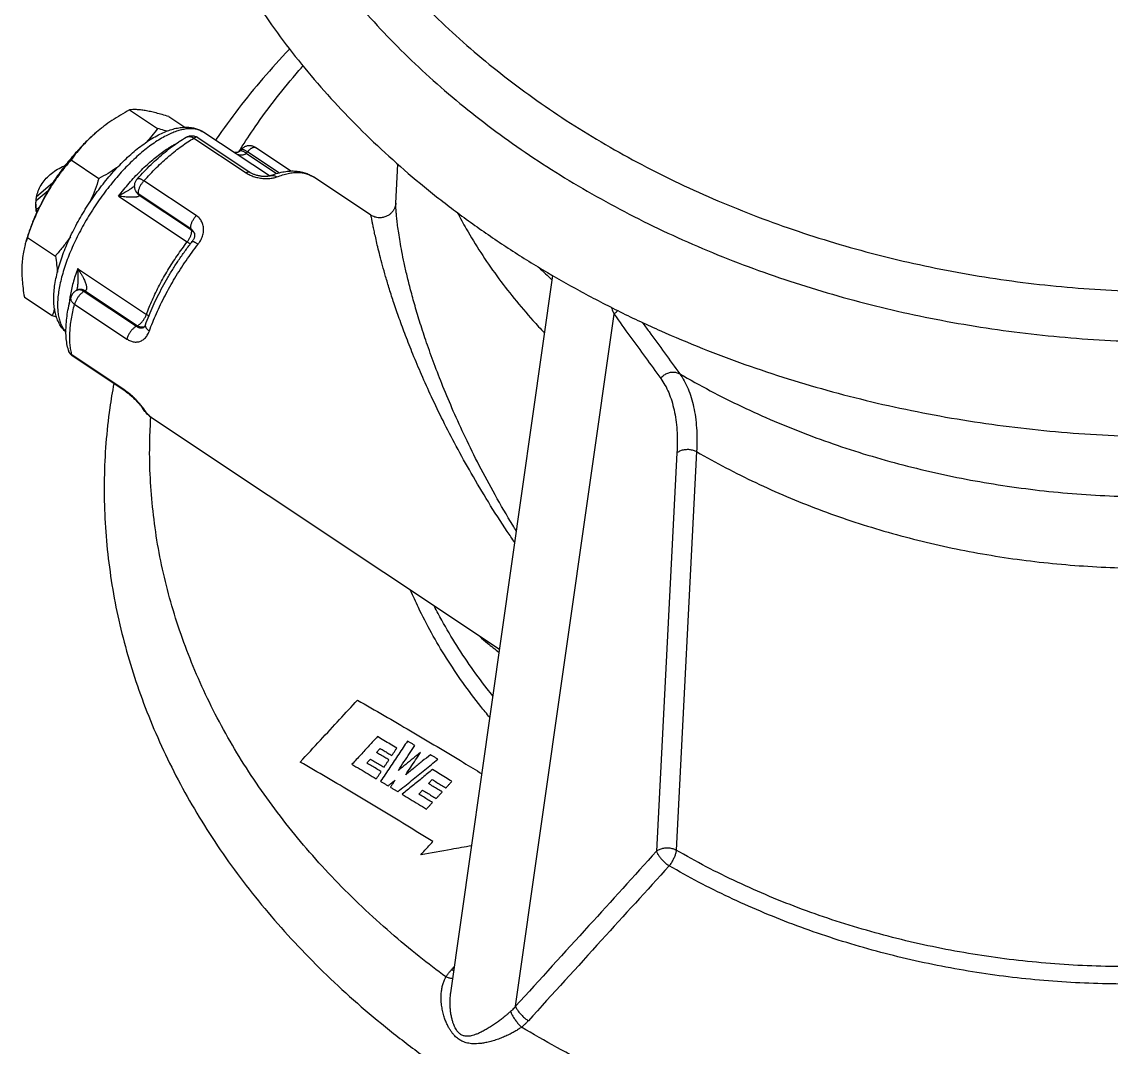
# Model space of a CAD drawing. Extents: x 0 to 594, y 0 to 420.
# Drawn here: x 211 to 286.1, y 71 to 141.7 of the extents above; entities that cross this region are included whole.
import ezdxf

# ---------------------------------------------------------------- set-up
doc = ezdxf.new("R2010")
doc.units = 0
doc.header["$LTSCALE"] = 32.67
doc.header["$MEASUREMENT"] = 0

msp = doc.modelspace()

# ---------------------------------------------------------------- linework, layer by layer
at = {"color": 7, "linetype": 'Continuous'}
for p, q in [((218.409, 135.604), (220.335, 134.323)), ((221.116, 135.139), (222.22, 134.405)), ((216.472, 134.348), (216.119, 134.059)), ((216.462, 134.34), (216.119, 134.059)), ((216.461, 134.34), (216.475, 134.351)), ((223.105, 133.696), (226.711, 131.297)), ((228.046, 131.052), (223.535, 134.052)), ((222.843, 133.66), (226.449, 131.261)), ((229.534, 131.387), (227.092, 133.012)), ((226.1, 132.867), (226.022, 132.773)), ((226.534, 132.711), (226.455, 132.617)), ((226.455, 132.617), (228.549, 131.224)), ((228.709, 131.264), (226.534, 132.711)), ((214.371, 132.155), (216.296, 130.874)), ((236.766, 129.18), (236.904, 131.871)), ((218.947, 130.853), (218.947, 130.853)), ((223.008, 128.322), (219.402, 130.72)), ((235.032, 128.356), (231.078, 130.987)), ((212.786, 130.03), (211.96, 129.325)), ((213.095, 130.544), (211.994, 129.604)), ((218.82, 130.05), (218.844, 129.996)), ((218.844, 129.996), (218.844, 129.996)), ((211.95, 129.141), (211.96, 129.325)), ((217.638, 129.658), (222.383, 126.502)), ((222.645, 127.393), (219.039, 129.792)), ((219.039, 129.792), (219.063, 129.738)), ((219.063, 129.738), (222.669, 127.339)), ((212.206, 128.92), (212, 128.744)), ((222.669, 127.339), (222.645, 127.393)), ((211.365, 126.812), (213.291, 125.531)), ((214.829, 124.665), (219.574, 121.509)), ((240.549, 74.751), (247.583, 124.194)), ((214.823, 123.193), (214.747, 123.155)), ((214.823, 123.193), (214.823, 123.193)), ((211.154, 122.706), (213.08, 121.425)), ((215.345, 123.128), (215.27, 123.091)), ((215.27, 123.091), (218.876, 120.692)), ((215.345, 123.128), (218.951, 120.729)), ((214.616, 122.213), (218.222, 119.814)), ((245.022, 73.837), (251.806, 121.522)), ((218.876, 120.692), (218.951, 120.729)), ((219.381, 120.619), (219.381, 120.619)), ((218.042, 116.315), (214.436, 118.714)), ((218.103, 116.223), (214.497, 118.622)), ((219.314, 115.035), (219.314, 115.035)), ((243.917, 98.424), (220, 114.335)), ((256.146, 111.969), (254.734, 84.511)), ((257.501, 112.053), (256.089, 84.595))]:
    msp.add_line(p, q, dxfattribs=at)
for points in [[(223.797, 166.012), (224.114, 163.664), (224.582, 161.327), (225.199, 159.006), (225.963, 156.707), (226.874, 154.435), (227.929, 152.196), (229.125, 149.994), (230.459, 147.835), (231.929, 145.723), (233.531, 143.665), (235.261, 141.664), (237.116, 139.725), (239.091, 137.853), (241.181, 136.052), (243.381, 134.327), (245.687, 132.681), (248.092, 131.118), (250.592, 129.642), (253.18, 128.256), (255.851, 126.964), (258.598, 125.769), (261.415, 124.673), (264.295, 123.679), (267.231, 122.789), (270.217, 122.005), (273.246, 121.329), (276.31, 120.764), (279.402, 120.309), (282.516, 119.967), (285.644, 119.737), (288.778, 119.621), (291.912, 119.618), (295.037, 119.73), (298.147, 119.954), (301.235, 120.292), (304.292, 120.742), (307.313, 121.303), (310.29, 121.974), (313.216, 122.753), (316.084, 123.638), (318.887, 124.628), (321.62, 125.72), (324.275, 126.911), (326.846, 128.199), (329.328, 129.581), (331.714, 131.053), (334, 132.612), (336.179, 134.254), (338.246, 135.977), (340.198, 137.774), (342.028, 139.643), (343.734, 141.579), (345.31, 143.577), (346.754, 145.634), (348.061, 147.743), (349.229, 149.9), (350.256, 152.1), (351.138, 154.338), (351.874, 156.609), (352.461, 158.907), (352.9, 161.227), (353.187, 163.563), (353.324, 165.911), (353.309, 168.264), (353.143, 170.618)], [(249.449, 123.127), (249.522, 123.088), (252.236, 121.683), (255.03, 120.377), (257.895, 119.171), (260.828, 118.068), (263.82, 117.071), (266.865, 116.182), (269.957, 115.402), (273.089, 114.732), (276.253, 114.175), (279.443, 113.731), (282.653, 113.401), (285.874, 113.186), (289.101, 113.087), (292.326, 113.103), (295.542, 113.234), (298.743, 113.48), (301.922, 113.842), (305.07, 114.317), (308.182, 114.905), (311.252, 115.606), (314.27, 116.416), (317.233, 117.336), (320.132, 118.363), (322.961, 119.494), (325.716, 120.729), (328.386, 122.062), (330.969, 123.493), (333.458, 125.018), (335.845, 126.631), (338.127, 128.332), (340.299, 130.116), (342.352, 131.977), (344.287, 133.912), (346.096, 135.916), (347.776, 137.982), (349.324, 140.109), (350.736, 142.289), (352.01, 144.517), (353.144, 146.789), (354.136, 149.099), (354.984, 151.442), (355.688, 153.814), (356.246, 156.209), (356.657, 158.623), (356.922, 161.052), (357.04, 163.491), (357.01, 165.936), (356.832, 168.38)], [(226.277, 167.749), (226.589, 165.452), (227.049, 163.167), (227.658, 160.898), (228.414, 158.651), (229.315, 156.431), (230.358, 154.243), (231.542, 152.094), (232.862, 149.987), (234.317, 147.929), (235.903, 145.924), (237.616, 143.977), (239.451, 142.092), (241.404, 140.274), (243.472, 138.529), (245.647, 136.858), (247.926, 135.268), (250.303, 133.761), (252.773, 132.341), (255.328, 131.012), (257.963, 129.777), (260.672, 128.639), (263.449, 127.6), (266.285, 126.663), (269.176, 125.831), (272.113, 125.105), (275.089, 124.487), (278.099, 123.978), (281.133, 123.58), (284.185, 123.294), (287.248, 123.121), (290.314, 123.06), (293.375, 123.113), (296.425, 123.278), (299.456, 123.556), (302.461, 123.945), (305.432, 124.446), (308.363, 125.056), (311.246, 125.774), (314.074, 126.599), (316.841, 127.528), (319.539, 128.559), (322.163, 129.69), (324.706, 130.919), (327.162, 132.241), (329.525, 133.654), (331.789, 135.155), (333.95, 136.739), (336, 138.404), (337.937, 140.144), (339.754, 141.957), (341.448, 143.837), (343.015, 145.779), (344.45, 147.781), (345.751, 149.835), (346.914, 151.938), (347.936, 154.085), (348.816, 156.269), (349.55, 158.487), (350.137, 160.733), (350.576, 163), (350.865, 165.285), (350.972, 166.755)], [(219.835, 162.967), (220.16, 160.527), (220.633, 158.094), (221.253, 155.676), (222.02, 153.274), (222.932, 150.897), (223.989, 148.549), (225.19, 146.235), (226.53, 143.962), (228.008, 141.734), (229.622, 139.557), (231.366, 137.437), (233.24, 135.378), (235.236, 133.386), (237.35, 131.467), (239.579, 129.622), (241.916, 127.858), (244.355, 126.179), (246.894, 124.587), (249.449, 123.127)], [(229.441, 139.801), (229.415, 139.774), (227.605, 137.769), (225.926, 135.703), (224.378, 133.576), (224.338, 133.519)], [(226.045, 132.903), (227.072, 134.445), (228.516, 136.406), (230.084, 138.315), (230.371, 138.644)], [(218.409, 135.604), (217.783, 135.246), (217.194, 134.872), (216.64, 134.477), (216.471, 134.348)], [(219.492, 135.552), (219.173, 135.598), (218.888, 135.621), (218.635, 135.623), (218.409, 135.604)], [(221.116, 135.139), (220.656, 135.276), (220.234, 135.391), (219.846, 135.483), (219.492, 135.552)], [(216.119, 134.059), (215.481, 133.473), (214.849, 132.813), (214.234, 132.089), (213.647, 131.313), (213.099, 130.5), (212.597, 129.663)], [(214.028, 120.285), (214.016, 120.295), (213.798, 120.525), (213.607, 120.798), (213.447, 121.114), (213.321, 121.479), (213.234, 121.888), (213.189, 122.337), (213.188, 122.816), (213.228, 123.319), (213.307, 123.841), (213.423, 124.377), (213.574, 124.926), (213.757, 125.485), (213.972, 126.051), (214.215, 126.622), (214.486, 127.194), (214.782, 127.765), (215.102, 128.331), (215.444, 128.89), (215.806, 129.439), (216.186, 129.974), (216.581, 130.492), (216.989, 130.99), (217.409, 131.466), (217.839, 131.916), (218.276, 132.339), (218.717, 132.73), (219.163, 133.088), (219.61, 133.41), (220.057, 133.693), (220.504, 133.935)], [(221.026, 133.871), (220.621, 133.652), (220.204, 133.393), (219.779, 133.093), (219.349, 132.755), (218.916, 132.381), (218.482, 131.974), (218.052, 131.535), (217.626, 131.069), (217.209, 130.577), (216.802, 130.063), (216.409, 129.531), (216.031, 128.982), (215.672, 128.422), (215.332, 127.853), (215.016, 127.279), (214.724, 126.704), (214.458, 126.132), (214.221, 125.565), (214.013, 125.008), (213.836, 124.464), (213.691, 123.937), (213.579, 123.43), (213.5, 122.945), (213.456, 122.487), (213.446, 122.058), (213.471, 121.66), (213.53, 121.297), (213.622, 120.971), (213.749, 120.683), (213.908, 120.435), (214.024, 120.302)], [(216.119, 134.059), (215.634, 133.618), (215.183, 133.154), (214.764, 132.668), (214.371, 132.155)], [(220.335, 134.323), (219.942, 133.81), (219.58, 133.386)], [(220.971, 134.137), (220.795, 134.186), (220.335, 134.323)], [(220.504, 133.935), (220.913, 134.118), (221.315, 134.259), (221.704, 134.354), (222.073, 134.403), (222.417, 134.407), (222.734, 134.371), (223.024, 134.299), (223.291, 134.192), (223.535, 134.052)], [(223.406, 134.129), (223.202, 134.216), (222.948, 134.281), (222.672, 134.307), (222.376, 134.296), (222.062, 134.246), (221.731, 134.158), (221.385, 134.033), (221.026, 133.871)], [(221.774, 133.381), (221.826, 133.416), (222.312, 133.719)], [(222.312, 133.719), (222.397, 133.762), (222.491, 133.795), (222.59, 133.815), (222.69, 133.821), (222.792, 133.814), (222.892, 133.794), (222.989, 133.759), (223.081, 133.711), (223.105, 133.696)], [(222.312, 133.719), (222.36, 133.743), (222.433, 133.764), (222.511, 133.771), (222.593, 133.764), (222.676, 133.742), (222.761, 133.707), (222.843, 133.66)], [(223.105, 133.696), (223.103, 133.697), (223.063, 133.714), (223.016, 133.719), (222.963, 133.711), (222.905, 133.691), (222.843, 133.66)], [(223.535, 134.052), (223.434, 134.114), (223.406, 134.129)], [(217.638, 129.658), (218.003, 130.114), (218.375, 130.553), (218.755, 130.971), (219.138, 131.367), (219.524, 131.738), (219.911, 132.084), (220.297, 132.402), (220.68, 132.691), (221.058, 132.949), (221.427, 133.175), (221.657, 133.301)], [(218.947, 130.853), (219.414, 131.357), (219.889, 131.833), (220.369, 132.28), (220.853, 132.694), (221.34, 133.073), (221.774, 133.381)], [(219.402, 130.72), (219.83, 131.185), (220.263, 131.625), (220.699, 132.039), (221.135, 132.426), (221.569, 132.782), (222, 133.108), (222.425, 133.401), (222.843, 133.66)], [(227.092, 133.012), (227.003, 133.062), (226.91, 133.1), (226.813, 133.125), (226.716, 133.136), (226.615, 133.135), (226.515, 133.12), (226.417, 133.091), (226.322, 133.049), (226.234, 132.993), (226.154, 132.925), (226.1, 132.867)], [(226.534, 132.711), (226.599, 132.784), (226.666, 132.851), (226.733, 132.908), (226.799, 132.956), (226.863, 132.993), (226.923, 133.019), (226.978, 133.032), (227.028, 133.034), (227.071, 133.023), (227.092, 133.012)], [(214.537, 132.45), (214.438, 132.339), (214.096, 131.937), (213.764, 131.514), (213.445, 131.074), (213.142, 130.62), (212.857, 130.157), (212.593, 129.687)], [(226.022, 132.773), (226.007, 132.757), (225.975, 132.728), (225.94, 132.705), (225.9, 132.687), (225.855, 132.673), (225.804, 132.663), (225.748, 132.659), (225.686, 132.659), (225.621, 132.665)], [(226.455, 132.617), (226.417, 132.578), (226.373, 132.546), (226.321, 132.52), (226.26, 132.5), (226.187, 132.487), (226.101, 132.483), (226.002, 132.489), (225.888, 132.508), (225.838, 132.519)], [(225.919, 132.703), (225.981, 132.8)], [(225.981, 132.8), (226.045, 132.903)], [(226.455, 132.617), (226.376, 132.667), (226.301, 132.71), (226.232, 132.745), (226.17, 132.77), (226.117, 132.786), (226.074, 132.791), (226.042, 132.787), (226.022, 132.773)], [(226.534, 132.711), (226.454, 132.761), (226.379, 132.804), (226.31, 132.839), (226.248, 132.864), (226.196, 132.88), (226.153, 132.885), (226.12, 132.881), (226.1, 132.867)], [(211.994, 129.604), (212.113, 130.024), (212.312, 130.426), (212.585, 130.801), (212.928, 131.142), (213.333, 131.44), (213.793, 131.691), (213.949, 131.761)], [(214.371, 132.155), (213.873, 131.556), (213.413, 130.946), (212.988, 130.316), (212.597, 129.663)], [(217.609, 131.671), (217.511, 131.605), (216.923, 131.231), (216.296, 130.874)], [(213.626, 131.286), (213.472, 131.069), (213.158, 130.599), (212.862, 130.118), (212.747, 129.919)], [(213.679, 131.359), (213.626, 131.286)], [(216.296, 130.874), (216.033, 130.119), (215.742, 129.396), (215.663, 129.216)], [(218.82, 130.05), (218.786, 130.144), (218.765, 130.241), (218.756, 130.342), (218.762, 130.443), (218.781, 130.544), (218.814, 130.642), (218.861, 130.735), (218.92, 130.821), (218.947, 130.853)], [(218.947, 130.853), (218.971, 130.87), (219.007, 130.88), (219.054, 130.879), (219.11, 130.867), (219.175, 130.845), (219.246, 130.812), (219.322, 130.771), (219.402, 130.72)], [(219.039, 129.792), (219.024, 129.841), (219.018, 129.901), (219.021, 129.969), (219.034, 130.044), (219.055, 130.125), (219.085, 130.21), (219.123, 130.298), (219.168, 130.387), (219.219, 130.476), (219.276, 130.562), (219.337, 130.644), (219.402, 130.72)], [(226.711, 131.297), (226.684, 131.311), (226.635, 131.32), (226.579, 131.314), (226.517, 131.295), (226.449, 131.261)], [(226.449, 131.261), (226.575, 131.184), (226.713, 131.114), (226.861, 131.051), (227.017, 130.997), (227.179, 130.952), (227.345, 130.917), (227.513, 130.891), (227.682, 130.876), (227.849, 130.87), (228.011, 130.875), (228.166, 130.888), (228.311, 130.912), (228.443, 130.943), (228.559, 130.983)], [(228.056, 131.056), (228.051, 131.054), (228.028, 131.046), (227.991, 131.037), (227.94, 131.028), (227.874, 131.02), (227.794, 131.014), (227.7, 131.013), (227.594, 131.018), (227.481, 131.029), (227.364, 131.048), (227.247, 131.073), (227.132, 131.104), (227.022, 131.141), (226.919, 131.183), (226.826, 131.229), (226.744, 131.275), (226.711, 131.297)], [(228.056, 131.056), (228.517, 131.216), (228.963, 131.326), (229.388, 131.384), (229.785, 131.392), (230.151, 131.352), (230.488, 131.269), (230.796, 131.147), (231.078, 130.987)], [(228.056, 131.056), (228.131, 131.078), (228.216, 131.088), (228.302, 131.084), (228.39, 131.064), (228.476, 131.03), (228.559, 130.983)], [(228.559, 130.983), (228.961, 131.124), (229.345, 131.223), (229.711, 131.279), (230.055, 131.291), (230.376, 131.259), (230.673, 131.185), (230.913, 131.083)], [(230.913, 131.083), (230.944, 131.067), (231.078, 130.987)], [(218.758, 130.364), (218.741, 130.349), (218.647, 130.276), (218.534, 130.195), (218.402, 130.107), (218.248, 130.009), (218.071, 129.902), (217.869, 129.785), (217.638, 129.658)], [(218.845, 130), (218.82, 130.05)], [(219.063, 129.738), (218.987, 129.797), (218.922, 129.867), (218.869, 129.946), (218.844, 129.996)], [(219.039, 129.792), (218.963, 129.851), (218.898, 129.921), (218.845, 130)], [(212.597, 129.663), (212.152, 128.817), (211.769, 127.975), (211.458, 127.153), (211.349, 126.817)], [(212.597, 129.663), (212.241, 128.988), (211.919, 128.289), (211.629, 127.566), (211.365, 126.812)], [(211.956, 129.141), (211.959, 129.307)], [(211.96, 129.325), (211.961, 129.334), (211.963, 129.358), (211.967, 129.394), (211.973, 129.444), (211.98, 129.5), (211.987, 129.553), (211.994, 129.604)], [(212.584, 129.67), (212.352, 129.216), (212.281, 129.067)], [(212.593, 129.687), (212.584, 129.67)], [(219.063, 129.738), (219.069, 129.714), (219.067, 129.692), (219.055, 129.672), (219.033, 129.652), (218.999, 129.633), (218.95, 129.615), (218.885, 129.6), (218.802, 129.589), (218.7, 129.581), (218.58, 129.578), (218.44, 129.58), (218.277, 129.588), (218.092, 129.604), (217.88, 129.626), (217.638, 129.658)], [(236.766, 129.182), (236.766, 129.183), (236.765, 129.172), (236.764, 129.16), (236.762, 129.142), (236.759, 129.118), (236.754, 129.086), (236.746, 129.045), (236.734, 128.996), (236.717, 128.94), (236.694, 128.877), (236.663, 128.806), (236.623, 128.73), (236.573, 128.651), (236.513, 128.573), (236.443, 128.497), (236.364, 128.425), (236.275, 128.359), (236.175, 128.3), (236.066, 128.25), (235.947, 128.21), (235.818, 128.183), (235.68, 128.171), (235.536, 128.176), (235.39, 128.201), (235.247, 128.246), (235.112, 128.308), (235.032, 128.356)], [(245.072, 106.581), (244.828, 106.978), (243.607, 109.07), (242.511, 111.108), (241.556, 113.037), (240.728, 114.85), (240.014, 116.544), (239.404, 118.115), (238.886, 119.562), (238.45, 120.89), (238.086, 122.099), (237.785, 123.193), (237.538, 124.178), (237.339, 125.059), (237.18, 125.841), (237.055, 126.527), (236.96, 127.125), (236.888, 127.638), (236.837, 128.072), (236.802, 128.431), (236.78, 128.719), (236.768, 128.939), (236.765, 129.095), (236.766, 129.182)], [(211.965, 128.739), (211.953, 128.869), (211.95, 129.141)], [(212, 128.744), (211.961, 129.034), (211.956, 129.141)], [(211.991, 128.578), (211.965, 128.739)], [(211.991, 128.578), (211.997, 128.574), (212.006, 128.553), (212.013, 128.527)], [(212.032, 128.56), (212.02, 128.598), (212.01, 128.648), (212.004, 128.698), (212, 128.744)], [(212.013, 128.527), (212.016, 128.517)], [(212.033, 128.556), (212.032, 128.56)], [(241, 128.536), (241.622, 127.403), (242.621, 125.769), (243.721, 124.17), (244.919, 122.611), (246.214, 121.093), (247.012, 120.23)], [(222.645, 127.393), (222.629, 127.448), (222.624, 127.514), (222.63, 127.59), (222.646, 127.674), (222.673, 127.765), (222.71, 127.859), (222.756, 127.956), (222.81, 128.053), (222.871, 128.148), (222.937, 128.238), (223.008, 128.322)], [(223.137, 126.352), (223.243, 126.503), (223.334, 126.661), (223.408, 126.825), (223.462, 126.99), (223.498, 127.154), (223.513, 127.316), (223.51, 127.472), (223.487, 127.623), (223.447, 127.765), (223.389, 127.899), (223.315, 128.023), (223.225, 128.135), (223.122, 128.235), (223.008, 128.322)], [(235.03, 128.353), (235.028, 128.354)], [(235.032, 128.356), (235.029, 128.358)], [(244.959, 105.796), (244.445, 106.556), (243.143, 108.586), (241.966, 110.562), (240.928, 112.433), (240.019, 114.19), (239.225, 115.833), (238.536, 117.358), (237.943, 118.763), (237.433, 120.054), (236.999, 121.231), (236.631, 122.297), (236.32, 123.26), (236.06, 124.123), (235.844, 124.89), (235.665, 125.568), (235.519, 126.16), (235.4, 126.673), (235.304, 127.11), (235.227, 127.475), (235.167, 127.773), (235.12, 128.006), (235.084, 128.178), (235.057, 128.292), (235.035, 128.351), (235.03, 128.353)], [(222.383, 126.502), (222.442, 126.584), (222.498, 126.669), (222.547, 126.756), (222.591, 126.843), (222.627, 126.93), (222.656, 127.013), (222.676, 127.092), (222.688, 127.166), (222.69, 127.232), (222.684, 127.29), (222.669, 127.339)], [(222.862, 127.141), (222.838, 127.188), (222.8, 127.247), (222.755, 127.302), (222.703, 127.35), (222.645, 127.393)], [(222.859, 127.139), (222.811, 127.21), (222.745, 127.279), (222.669, 127.339)], [(222.862, 127.141), (222.865, 127.134), (222.884, 127.074), (222.894, 127.011), (222.894, 126.942), (222.885, 126.87), (222.865, 126.795), (222.836, 126.718), (222.797, 126.643), (222.75, 126.57), (222.724, 126.534)], [(222.871, 127.117), (222.863, 127.131), (222.859, 127.139)], [(211.208, 126.322), (211.11, 125.914), (211.032, 125.438), (210.989, 124.939)], [(211.268, 126.527), (211.221, 126.37), (211.208, 126.322)], [(211.349, 126.817), (211.265, 126.528)], [(211.365, 126.812), (211.268, 126.527)], [(214.327, 126.851), (214.248, 126.74), (213.788, 126.129), (213.291, 125.531)], [(219.5, 120.799), (219.75, 121.444), (220.031, 122.096), (220.341, 122.749), (220.68, 123.402), (221.045, 124.05), (221.434, 124.691), (221.845, 125.321), (222.276, 125.936), (222.724, 126.534)], [(219.574, 121.509), (219.765, 122.007), (219.98, 122.512), (220.217, 123.021), (220.475, 123.533), (220.752, 124.044), (221.048, 124.552), (221.36, 125.054), (221.688, 125.548), (222.03, 126.032), (222.383, 126.502)], [(219.773, 120.371), (220.002, 120.968), (220.259, 121.573), (220.542, 122.183), (220.851, 122.796), (221.183, 123.408), (221.537, 124.017), (221.912, 124.618), (222.304, 125.21), (222.714, 125.789), (223.137, 126.352)], [(222.602, 126.371), (222.536, 126.407), (222.462, 126.451), (222.383, 126.502)], [(222.724, 126.534), (222.741, 126.543), (222.769, 126.542), (222.808, 126.532), (222.858, 126.512), (222.917, 126.484), (222.984, 126.447), (223.058, 126.403), (223.137, 126.352)], [(213.291, 125.531), (213.381, 124.933), (213.435, 124.416)], [(210.989, 124.939), (210.98, 124.417), (211.005, 123.872), (211.064, 123.303), (211.154, 122.706)], [(246.623, 124.744), (247.535, 123.879)], [(214.829, 124.665), (214.66, 124.169), (214.516, 123.686), (214.399, 123.217), (214.309, 122.766), (214.294, 122.681)], [(214.829, 124.665), (214.844, 124.408), (214.851, 124.176), (214.851, 123.97), (214.846, 123.786), (214.836, 123.622), (214.822, 123.478), (214.804, 123.351), (214.782, 123.243), (214.773, 123.205)], [(214.829, 124.665), (214.971, 124.455), (215.089, 124.264), (215.186, 124.092), (215.265, 123.937), (215.328, 123.797), (215.376, 123.671), (215.41, 123.559), (215.432, 123.462), (215.442, 123.38), (215.442, 123.311), (215.435, 123.255), (215.42, 123.211), (215.401, 123.176), (215.376, 123.148), (215.345, 123.128)], [(215.27, 123.091), (215.187, 123.139), (215.102, 123.173), (215.016, 123.193), (214.932, 123.199), (214.851, 123.191), (214.774, 123.167), (214.747, 123.155)], [(214.77, 123.196), (214.77, 123.195), (214.76, 123.164), (214.759, 123.161)], [(214.773, 123.205), (214.77, 123.196)], [(215.345, 123.128), (215.262, 123.176), (215.177, 123.21), (215.091, 123.231), (215.007, 123.236), (214.926, 123.228), (214.849, 123.205), (214.823, 123.193)], [(214.191, 119.042), (214.094, 119.474), (214.038, 119.945), (214.024, 120.447), (214.05, 120.975), (214.115, 121.523), (214.217, 122.09), (214.354, 122.672)], [(214.294, 122.681), (214.246, 122.334), (214.227, 122.149)], [(214.354, 122.672), (214.35, 122.655), (214.346, 122.592), (214.356, 122.527), (214.382, 122.46), (214.421, 122.394), (214.474, 122.33), (214.54, 122.269), (214.616, 122.213)], [(214.747, 123.155), (214.662, 123.106), (214.582, 123.044), (214.51, 122.972), (214.449, 122.89), (214.4, 122.8), (214.363, 122.704), (214.354, 122.672)], [(215.27, 123.091), (215.207, 123.055), (215.141, 123.008), (215.074, 122.951), (215.007, 122.885), (214.941, 122.812), (214.878, 122.732), (214.819, 122.648), (214.765, 122.56), (214.717, 122.471), (214.675, 122.383), (214.641, 122.296), (214.616, 122.213)], [(213.234, 121.904), (213.223, 121.867), (213.08, 121.425)], [(214.294, 120.265), (214.331, 120.72), (214.398, 121.198), (214.493, 121.696), (214.616, 122.213)], [(251.6, 122.015), (251.646, 121.913), (251.806, 121.522)], [(251.806, 121.522), (251.895, 121.626), (251.998, 121.718), (252.07, 121.77)], [(213.08, 121.425), (213.369, 121.337)], [(218.951, 120.729), (219.013, 120.765), (219.078, 120.811), (219.144, 120.866), (219.21, 120.931), (219.274, 121.002), (219.337, 121.08), (219.395, 121.162), (219.449, 121.248), (219.498, 121.335), (219.539, 121.423), (219.574, 121.509)], [(219.727, 121.385), (219.717, 121.395), (219.651, 121.453), (219.574, 121.509)], [(251.806, 121.522), (252.905, 120.012), (253.977, 118.539), (255.023, 117.104)], [(253.743, 120.978), (254.22, 120.323), (255.291, 118.851), (256.335, 117.416)], [(214.288, 120.106), (214.294, 120.265)], [(218.876, 120.692), (218.807, 120.652), (218.734, 120.6), (218.661, 120.535), (218.588, 120.461), (218.518, 120.378), (218.451, 120.288), (218.39, 120.194), (218.335, 120.097), (218.288, 120), (218.25, 119.905), (218.222, 119.814)], [(218.222, 119.814), (218.344, 119.741), (218.47, 119.683), (218.598, 119.64), (218.728, 119.614), (218.857, 119.607), (218.984, 119.618), (219.108, 119.647), (219.228, 119.697), (219.341, 119.765), (219.448, 119.852), (219.545, 119.959), (219.633, 120.082), (219.709, 120.22), (219.773, 120.371)], [(218.876, 120.692), (218.937, 120.656), (218.999, 120.625), (219.062, 120.602), (219.125, 120.587), (219.187, 120.58), (219.248, 120.581), (219.308, 120.592), (219.366, 120.612), (219.381, 120.619)], [(219.37, 120.63), (219.289, 120.621), (219.205, 120.627), (219.119, 120.647), (219.034, 120.682), (218.951, 120.729)], [(219.41, 120.64), (219.37, 120.63)], [(219.5, 120.799), (219.488, 120.767), (219.463, 120.715), (219.437, 120.674), (219.414, 120.646), (219.397, 120.629), (219.384, 120.621), (219.381, 120.619)], [(219.5, 120.799), (219.493, 120.769), (219.492, 120.717), (219.506, 120.661), (219.534, 120.603), (219.575, 120.544), (219.63, 120.485), (219.696, 120.427), (219.773, 120.371)], [(214.436, 118.714), (214.357, 119.058), (214.307, 119.432), (214.286, 119.835), (214.288, 120.106)], [(256.335, 117.416), (258.435, 116.251), (260.606, 115.163), (262.844, 114.156), (265.141, 113.232), (267.494, 112.393), (269.895, 111.642), (272.34, 110.98), (274.821, 110.409), (277.334, 109.93), (279.871, 109.544), (282.427, 109.253), (284.995, 109.058), (287.57, 108.957), (290.144, 108.953), (292.711, 109.044), (295.265, 109.231), (297.8, 109.513), (300.309, 109.89), (302.787, 110.36), (305.227, 110.923), (307.623, 111.577), (309.969, 112.32), (312.26, 113.15), (314.49, 114.067), (316.653, 115.066), (318.745, 116.146), (320.759, 117.305), (322.691, 118.539), (324.537, 119.845)], [(214.497, 118.622), (214.417, 118.684), (214.343, 118.759), (214.281, 118.843), (214.231, 118.934), (214.195, 119.03), (214.191, 119.042)], [(214.191, 119.042), (214.204, 119.003), (214.243, 118.919), (214.295, 118.842), (214.36, 118.773), (214.436, 118.714)], [(214.497, 118.622), (214.482, 118.634), (214.455, 118.668), (214.436, 118.714)], [(255.023, 117.104), (255.113, 117.207), (255.214, 117.299), (255.327, 117.377), (255.448, 117.441), (255.575, 117.489), (255.707, 117.521), (255.839, 117.535), (255.971, 117.531), (256.099, 117.51), (256.221, 117.471), (256.335, 117.416)], [(256.335, 117.416), (256.644, 116.931), (256.907, 116.389), (257.125, 115.792), (257.295, 115.142), (257.418, 114.441), (257.494, 113.69), (257.522, 112.893), (257.501, 112.053)], [(217.315, 116.741), (217.044, 115.062), (216.779, 112.633), (216.662, 110.194), (216.692, 107.75), (216.869, 105.305)], [(255.023, 117.104), (255.32, 116.639), (255.574, 116.12), (255.783, 115.548), (255.947, 114.925), (256.066, 114.254), (256.139, 113.536), (256.166, 112.773), (256.146, 111.969)], [(218.127, 116.257), (218.042, 116.315)], [(218.103, 116.223), (218.094, 116.23), (218.063, 116.266), (218.042, 116.315)], [(218.103, 116.223), (218.155, 116.188), (218.26, 116.113), (218.371, 116.026), (218.485, 115.931), (218.6, 115.829), (218.712, 115.723), (218.819, 115.617), (218.918, 115.514), (219.008, 115.415), (219.087, 115.325), (219.155, 115.245), (219.211, 115.176), (219.255, 115.119), (219.287, 115.074), (219.309, 115.042), (219.314, 115.035)], [(218.163, 116.231), (218.127, 116.257)], [(219.345, 115.059), (219.297, 115.121), (219.21, 115.228), (219.114, 115.341), (219.01, 115.458), (218.899, 115.577), (218.782, 115.696), (218.662, 115.813), (218.538, 115.927), (218.413, 116.036), (218.287, 116.138), (218.163, 116.231)], [(220, 114.335), (219.748, 114.529), (219.519, 114.762), (219.314, 115.035)], [(219.314, 115.035), (219.347, 114.989), (219.413, 114.918), (219.489, 114.858)], [(219.489, 114.858), (219.438, 114.934), (219.373, 115.022), (219.345, 115.059)], [(220, 114.335), (219.89, 114.414), (219.675, 114.616), (219.489, 114.858)], [(219.992, 108.24), (219.828, 110.51), (219.803, 112.78), (219.872, 114.424)], [(257.501, 112.053), (259.503, 110.948), (261.572, 109.917), (263.703, 108.963), (265.891, 108.087), (268.131, 107.293), (270.417, 106.581), (272.744, 105.954), (275.106, 105.413), (277.497, 104.96), (279.911, 104.595), (282.343, 104.32), (284.786, 104.135), (287.235, 104.04), (289.684, 104.036), (292.126, 104.123), (294.556, 104.301), (296.967, 104.568), (299.355, 104.926), (301.713, 105.371), (304.034, 105.905), (306.315, 106.525), (308.549, 107.229), (310.73, 108.017), (312.853, 108.885), (314.914, 109.833), (316.907, 110.857), (318.827, 111.956), (320.669, 113.126), (322.43, 114.364)], [(256.146, 111.969), (256.242, 112.04), (256.35, 112.1), (256.468, 112.148), (256.594, 112.184), (256.726, 112.206), (256.862, 112.214), (256.998, 112.209), (257.133, 112.189), (257.263, 112.156), (257.387, 112.11), (257.501, 112.053)], [(216.869, 105.305), (217.194, 102.865), (217.667, 100.433), (218.287, 98.014), (219.054, 95.612), (219.966, 93.235), (221.023, 90.888), (222.223, 88.573), (223.563, 86.3), (225.042, 84.073), (226.656, 81.895), (228.4, 79.776), (230.273, 77.717), (232.27, 75.724), (234.384, 73.805), (236.613, 71.96), (238.95, 70.196), (241.389, 68.517), (243.928, 66.925), (246.556, 65.426), (249.27, 64.022), (252.064, 62.715), (254.929, 61.509), (257.861, 60.407), (260.854, 59.41), (263.899, 58.52), (266.991, 57.74), (270.122, 57.07), (273.286, 56.513), (276.477, 56.069), (279.686, 55.74), (282.908, 55.525), (286.135, 55.425), (289.36, 55.441), (292.576, 55.572), (295.777, 55.819), (298.956, 56.18), (302.104, 56.655), (305.216, 57.243), (308.286, 57.944), (311.304, 58.754), (314.267, 59.674), (317.166, 60.701), (319.995, 61.832), (322.75, 63.067), (325.42, 64.4), (328.002, 65.831), (330.492, 67.356), (332.878, 68.97), (335.16, 70.671), (337.332, 72.455), (339.386, 74.315), (341.321, 76.25), (343.13, 78.254), (344.809, 80.32), (346.358, 82.447), (347.77, 84.627), (349.044, 86.855), (350.178, 89.127), (351.17, 91.437), (352.018, 93.78), (352.722, 96.152), (353.28, 98.547), (353.691, 100.961), (353.956, 103.391), (354.074, 105.83), (354.044, 108.274), (354.041, 108.339)], [(240.219, 75.856), (238.381, 77.262), (236.412, 78.896), (234.437, 80.686), (232.57, 82.543), (230.822, 84.456), (229.191, 86.427), (227.68, 88.449), (226.295, 90.518), (225.037, 92.631), (223.909, 94.783), (222.914, 96.969), (222.053, 99.184), (221.329, 101.423), (220.744, 103.682), (220.297, 105.956), (219.992, 108.24)], [(243.241, 93.737), (242.619, 94.499), (241.379, 96.145), (240.248, 97.832), (239.227, 99.557), (238.319, 101.315), (237.783, 102.492)], [(243.453, 95.219), (243.068, 95.704), (241.825, 97.392), (240.697, 99.123), (239.686, 100.892), (239.419, 101.404)], [(242.534, 99.327), (243.081, 98.857), (243.882, 98.223)], [(321.017, 86.907), (319.192, 85.625), (317.278, 84.416), (315.282, 83.285), (313.209, 82.234), (311.063, 81.265), (308.852, 80.382), (306.579, 79.586), (304.252, 78.88), (301.876, 78.265), (299.458, 77.744), (297.004, 77.316), (294.521, 76.984), (292.014, 76.749), (289.491, 76.61), (286.957, 76.569), (284.421, 76.625), (281.887, 76.779), (279.364, 77.029), (276.857, 77.375), (274.373, 77.817), (271.918, 78.353), (269.499, 78.982), (267.123, 79.702), (264.795, 80.511), (262.522, 81.408), (260.309, 82.389), (258.163, 83.452), (256.089, 84.595)], [(321.52, 85.859), (319.732, 84.601), (317.861, 83.413), (315.912, 82.297), (313.888, 81.257), (311.796, 80.295), (309.64, 79.414), (307.425, 78.614), (305.158, 77.899), (302.842, 77.27), (300.486, 76.729), (298.092, 76.276), (295.669, 75.914), (293.221, 75.642), (290.754, 75.462), (288.275, 75.374), (285.79, 75.378), (283.304, 75.474), (280.824, 75.662), (278.355, 75.942), (275.905, 76.312), (273.478, 76.772), (271.08, 77.321), (268.719, 77.958), (266.398, 78.68), (264.124, 79.487), (261.903, 80.376), (259.739, 81.344), (257.639, 82.391), (255.608, 83.512)], [(254.734, 84.511), (250.073, 79.388), (245.022, 73.837)], [(254.734, 84.511), (254.829, 84.582), (254.937, 84.642), (255.055, 84.69), (255.182, 84.726), (255.314, 84.748), (255.449, 84.756), (255.586, 84.751), (255.72, 84.731), (255.85, 84.698), (255.974, 84.653), (256.089, 84.595)], [(254.734, 84.511), (254.757, 84.442), (254.792, 84.365), (254.839, 84.283), (254.897, 84.196), (254.964, 84.105), (255.041, 84.014), (255.125, 83.921), (255.216, 83.831), (255.311, 83.743), (255.409, 83.66), (255.508, 83.582), (255.608, 83.512)], [(256.089, 84.595), (256.079, 84.503), (256.059, 84.402), (256.03, 84.294), (255.991, 84.181), (255.943, 84.066), (255.887, 83.949), (255.825, 83.833), (255.757, 83.72), (255.684, 83.613), (255.608, 83.512)], [(255.608, 83.512), (250.946, 78.386), (245.899, 72.836)], [(245.425, 72.392), (245.215, 72.249), (244.979, 72.104), (244.715, 71.959), (244.423, 71.815), (244.101, 71.676), (243.751, 71.545), (243.391, 71.432), (243.042, 71.345), (242.729, 71.287), (242.454, 71.257), (242.209, 71.247), (241.991, 71.256), (241.796, 71.282), (241.619, 71.321), (241.46, 71.373), (241.318, 71.435), (241.188, 71.505), (241.067, 71.587), (240.948, 71.681), (240.829, 71.794), (240.707, 71.928), (240.585, 72.088), (240.465, 72.274), (240.346, 72.489), (240.232, 72.737), (240.125, 73.021), (240.028, 73.351), (239.949, 73.721), (239.901, 74.106), (239.887, 74.479), (239.906, 74.82), (239.952, 75.127), (240.023, 75.401), (240.112, 75.644), (240.219, 75.856)], [(240.219, 75.856), (240.336, 76.028), (240.465, 76.195), (240.605, 76.357)], [(240.69, 75.735), (240.641, 75.737), (240.546, 75.75), (240.443, 75.775), (240.333, 75.811), (240.219, 75.856)], [(240.605, 76.357), (240.81, 76.582)], [(240.764, 76.263), (240.711, 76.292), (240.605, 76.357)], [(333.109, 75.515), (331.121, 74.057), (328.909, 72.577), (326.597, 71.17), (324.2, 69.849), (321.722, 68.613), (319.167, 67.466), (316.542, 66.409), (313.851, 65.446), (311.1, 64.578), (308.295, 63.807), (305.442, 63.134), (302.547, 62.562), (299.617, 62.09), (296.656, 61.721), (293.672, 61.455), (290.671, 61.293), (287.658, 61.234), (284.642, 61.28), (281.627, 61.429), (278.62, 61.682), (275.627, 62.038), (272.656, 62.496), (269.711, 63.056), (266.8, 63.716), (263.929, 64.475), (261.102, 65.331), (258.328, 66.282), (255.61, 67.327), (252.956, 68.463), (250.37, 69.687), (247.858, 70.998), (245.425, 72.392)], [(244.677, 73.473), (244.497, 73.314), (244.297, 73.147), (244.076, 72.972), (243.833, 72.79), (243.568, 72.603), (243.282, 72.416), (242.99, 72.239), (242.71, 72.086), (242.46, 71.967), (242.243, 71.88), (242.051, 71.82), (241.882, 71.783), (241.732, 71.767), (241.597, 71.771), (241.478, 71.79), (241.372, 71.824), (241.277, 71.87), (241.189, 71.929), (241.105, 72.002), (241.021, 72.094), (240.938, 72.21), (240.857, 72.351), (240.779, 72.519), (240.705, 72.718), (240.638, 72.95), (240.58, 73.219), (240.534, 73.535), (240.507, 73.891), (240.507, 74.262), (240.533, 74.622), (240.55, 74.753)], [(245.022, 73.837), (244.913, 73.709), (244.797, 73.588), (244.677, 73.473)], [(245.022, 73.837), (245.048, 73.761), (245.088, 73.676), (245.142, 73.585), (245.209, 73.488), (245.288, 73.389), (245.376, 73.288), (245.472, 73.188), (245.575, 73.091), (245.682, 72.999), (245.79, 72.913), (245.899, 72.836)], [(244.677, 73.473), (244.705, 73.394), (244.745, 73.306), (244.794, 73.21), (244.854, 73.108), (244.921, 73.002), (244.996, 72.894), (245.077, 72.786), (245.161, 72.68), (245.249, 72.578), (245.337, 72.482), (245.425, 72.392)], [(245.899, 72.836), (245.749, 72.68), (245.591, 72.532), (245.425, 72.392)]]:
    msp.add_spline(points, degree=3, dxfattribs=at)
at = {"linetype": 'Continuous'}
for points in [[(230.175, 90.665, -96.782), (231.573, 92.176, -97.507), (232.886, 93.595, -98.19), (234.123, 94.93, -98.835)], [(234.123, 94.93, -98.835), (235.954, 93.876, -97.669), (237.784, 92.808, -96.52), (239.612, 91.723, -95.39), (241.44, 90.623, -94.278), (242.698, 89.855, -93.523)], [(235.494, 92.412, -96.767), (234.925, 91.795, -96.474), (234.34, 91.16, -96.172), (233.737, 90.506, -95.862)], [(236.831, 91.627, -95.933), (236.385, 91.89, -96.21), (235.94, 92.151, -96.488), (235.494, 92.412, -96.767)], [(237.563, 92.11, -96.097), (236.967, 91.216, -95.626), (236.351, 90.292, -95.141), (235.713, 89.335, -94.639)], [(236.491, 91.118, -95.665), (236.605, 91.289, -95.755), (236.718, 91.458, -95.844), (236.831, 91.627, -95.933)], [(236.938, 90.091, -94.879), (237.326, 90.675, -95.185), (237.707, 91.246, -95.484), (238.079, 91.805, -95.778)], [(238.079, 91.805, -95.778), (237.907, 91.907, -95.884), (237.735, 92.009, -95.991), (237.563, 92.11, -96.097)], [(235.428, 91.32, -96.037), (235.513, 91.412, -96.081), (235.598, 91.504, -96.124), (235.682, 91.595, -96.167)], [(236.287, 90.812, -95.504), (236.001, 90.982, -95.681), (235.714, 91.151, -95.859), (235.428, 91.32, -96.037)], [(235.682, 91.595, -96.167), (235.952, 91.437, -95.999), (236.221, 91.277, -95.832), (236.491, 91.118, -95.665)], [(238.46, 91.314, -95.366), (237.959, 90.912, -95.206), (237.452, 90.504, -95.043), (236.938, 90.091, -94.879)], [(237.445, 89.788, -94.568), (237.79, 90.307, -94.839), (238.128, 90.815, -95.105), (238.46, 91.314, -95.366)], [(239.147, 91.168, -95.121), (238.588, 90.715, -94.939), (238.02, 90.254, -94.755), (237.445, 89.788, -94.568)], [(239.663, 90.859, -94.805), (239.491, 90.962, -94.91), (239.319, 91.065, -95.015), (239.147, 91.168, -95.121)], [(239.314, 85.181, -91.2), (237.486, 86.309, -92.284), (235.657, 87.421, -93.384), (233.829, 88.517, -94.501), (232.002, 89.598, -95.634), (230.175, 90.665, -96.782)], [(233.737, 90.506, -95.862), (234.298, 90.175, -95.513), (234.859, 89.843, -95.166), (235.42, 89.51, -94.82)], [(234.76, 90.595, -95.694), (234.845, 90.687, -95.738), (234.93, 90.779, -95.781), (235.014, 90.87, -95.825)], [(235.751, 90.008, -95.081), (235.421, 90.204, -95.285), (235.091, 90.399, -95.489), (234.76, 90.595, -95.694)], [(235.014, 90.87, -95.825), (235.328, 90.685, -95.63), (235.642, 90.5, -95.435), (235.955, 90.314, -95.241)], [(235.955, 90.314, -95.241), (236.067, 90.481, -95.329), (236.177, 90.647, -95.417), (236.287, 90.812, -95.504)], [(236.904, 88.62, -93.911), (237.844, 89.383, -94.216), (238.763, 90.129, -94.514), (239.663, 90.859, -94.805)], [(239.293, 90.144, -94.412), (238.605, 89.586, -94.189), (237.907, 89.019, -93.963), (237.198, 88.443, -93.733)], [(240.628, 89.334, -93.605), (240.183, 89.605, -93.873), (239.738, 89.875, -94.142), (239.293, 90.144, -94.412)], [(235.42, 89.51, -94.82), (235.531, 89.677, -94.907), (235.641, 89.843, -94.994), (235.751, 90.008, -95.081)], [(236.232, 89.024, -94.321), (236.391, 89.153, -94.373), (236.549, 89.282, -94.424), (236.707, 89.41, -94.475)], [(236.707, 89.41, -94.475), (236.601, 89.251, -94.393), (236.495, 89.091, -94.309), (236.388, 88.931, -94.226)], [(239.018, 89.177, -93.834), (239.103, 89.27, -93.877), (239.188, 89.362, -93.92), (239.272, 89.454, -93.963)], [(239.272, 89.454, -93.963), (239.586, 89.264, -93.773), (239.9, 89.073, -93.584), (240.214, 88.882, -93.396)], [(235.713, 89.335, -94.639), (235.886, 89.231, -94.533), (236.059, 89.128, -94.427), (236.232, 89.024, -94.321)], [(236.388, 88.931, -94.226), (236.56, 88.827, -94.121), (236.732, 88.724, -94.016), (236.904, 88.62, -93.911)], [(238.35, 88.448, -93.496), (238.435, 88.541, -93.539), (238.52, 88.633, -93.582), (238.604, 88.725, -93.625)], [(238.604, 88.725, -93.625), (238.918, 88.534, -93.436), (239.232, 88.343, -93.247), (239.546, 88.152, -93.059)], [(239.96, 88.604, -93.268), (239.646, 88.796, -93.456), (239.332, 88.986, -93.645), (239.018, 89.177, -93.834)], [(240.214, 88.882, -93.396), (240.353, 89.033, -93.466), (240.491, 89.184, -93.536), (240.628, 89.334, -93.605)], [(237.198, 88.443, -93.733), (237.758, 88.104, -93.394), (238.317, 87.764, -93.057), (238.878, 87.422, -92.722)], [(239.292, 87.874, -92.93), (238.978, 88.066, -93.119), (238.664, 88.257, -93.307), (238.35, 88.448, -93.496)], [(238.878, 87.422, -92.722), (239.016, 87.573, -92.792), (239.154, 87.724, -92.861), (239.292, 87.874, -92.93)], [(239.546, 88.152, -93.059), (239.685, 88.304, -93.129), (239.823, 88.454, -93.198), (239.96, 88.604, -93.268)], [(238.491, 84.279, -90.787), (238.768, 84.583, -90.926), (239.042, 84.883, -91.064), (239.314, 85.181, -91.2)], [(241.991, 84.885, -90.507), (240.59, 84.644, -90.617), (238.491, 84.279, -90.787)]]:
    msp.add_spline(points, degree=3, dxfattribs=at)

doc.saveas('drawing.dxf')
